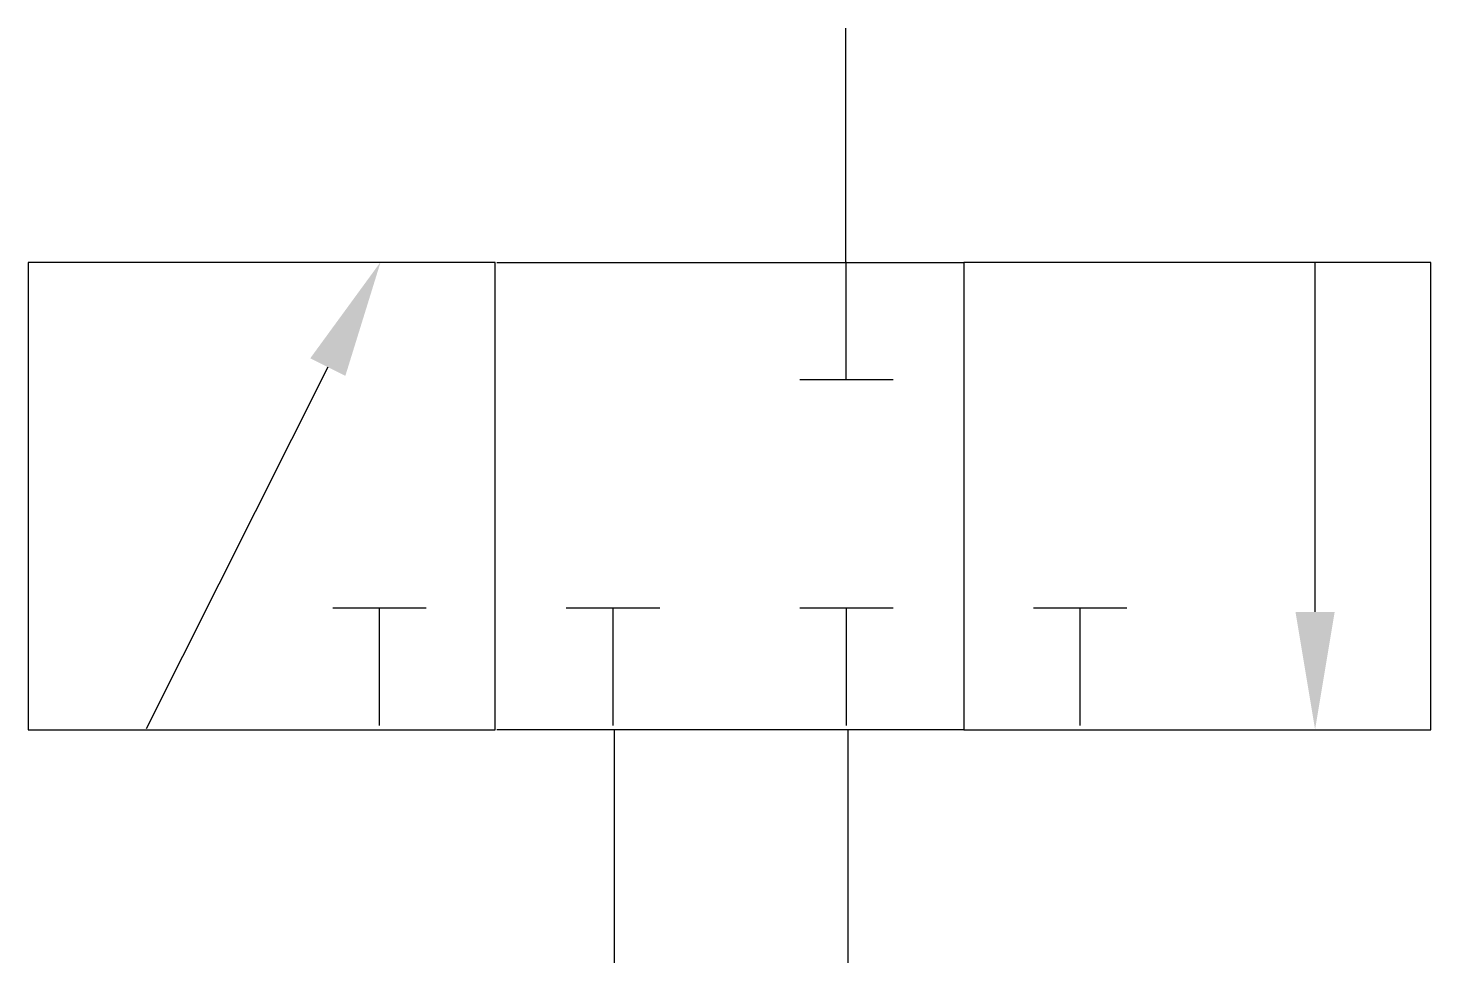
# Model space of a CAD drawing. Extents: x 695.6 to 725.6, y 99.6 to 119.6.
import ezdxf

# ---------------------------------------------------------------- set-up
doc = ezdxf.new("R2010")
doc.units = 0
doc.header["$LTSCALE"] = 5
doc.header["$MEASUREMENT"] = 0
doc.layers.add('11', color=1, linetype='CONTINUOUS')
doc.layers.add('12', color=2, linetype='CONTINUOUS')

msp = doc.modelspace()

# ---------------------------------------------------------------- linework, layer by layer
at = {"layer": '11'}
for p, q in [((713.119, 114.567), (713.119, 119.567)), ((705.607, 114.546), (695.607, 114.546)), ((695.607, 114.546), (695.607, 104.546)), ((705.607, 104.546), (705.607, 114.546)), ((705.647, 114.546), (715.647, 114.546)), ((713.126, 112.045), (713.126, 114.561)), ((715.643, 114.547), (715.643, 104.547)), ((725.643, 114.547), (715.643, 114.547)), ((723.162, 107.071), (723.162, 114.546)), ((725.643, 104.547), (725.643, 114.547)), ((702.024, 112.31), (698.134, 104.567)), ((712.131, 112.045), (714.131, 112.045)), ((702.131, 107.157), (704.131, 107.157)), ((703.126, 107.157), (703.126, 104.642)), ((707.131, 107.157), (709.131, 107.157)), ((708.126, 107.157), (708.126, 104.642)), ((712.131, 107.157), (714.131, 107.157)), ((713.126, 107.157), (713.126, 104.642)), ((717.131, 107.157), (719.131, 107.157)), ((718.126, 107.157), (718.126, 104.642)), ((695.607, 104.546), (705.607, 104.546)), ((705.647, 104.551), (715.647, 104.551)), ((708.157, 104.557), (708.157, 99.557)), ((713.159, 104.557), (713.159, 99.557)), ((715.643, 104.547), (725.643, 104.547))]:
    msp.add_line(p, q, dxfattribs=at)
at = {"layer": '12'}
for points in [[(701.649, 112.499), (702.4, 112.122), (703.156, 114.562)], [(723.582, 107.071), (722.742, 107.071), (723.162, 104.551)]]:
    msp.add_solid(points, dxfattribs=at)

doc.saveas('drawing.dxf')
